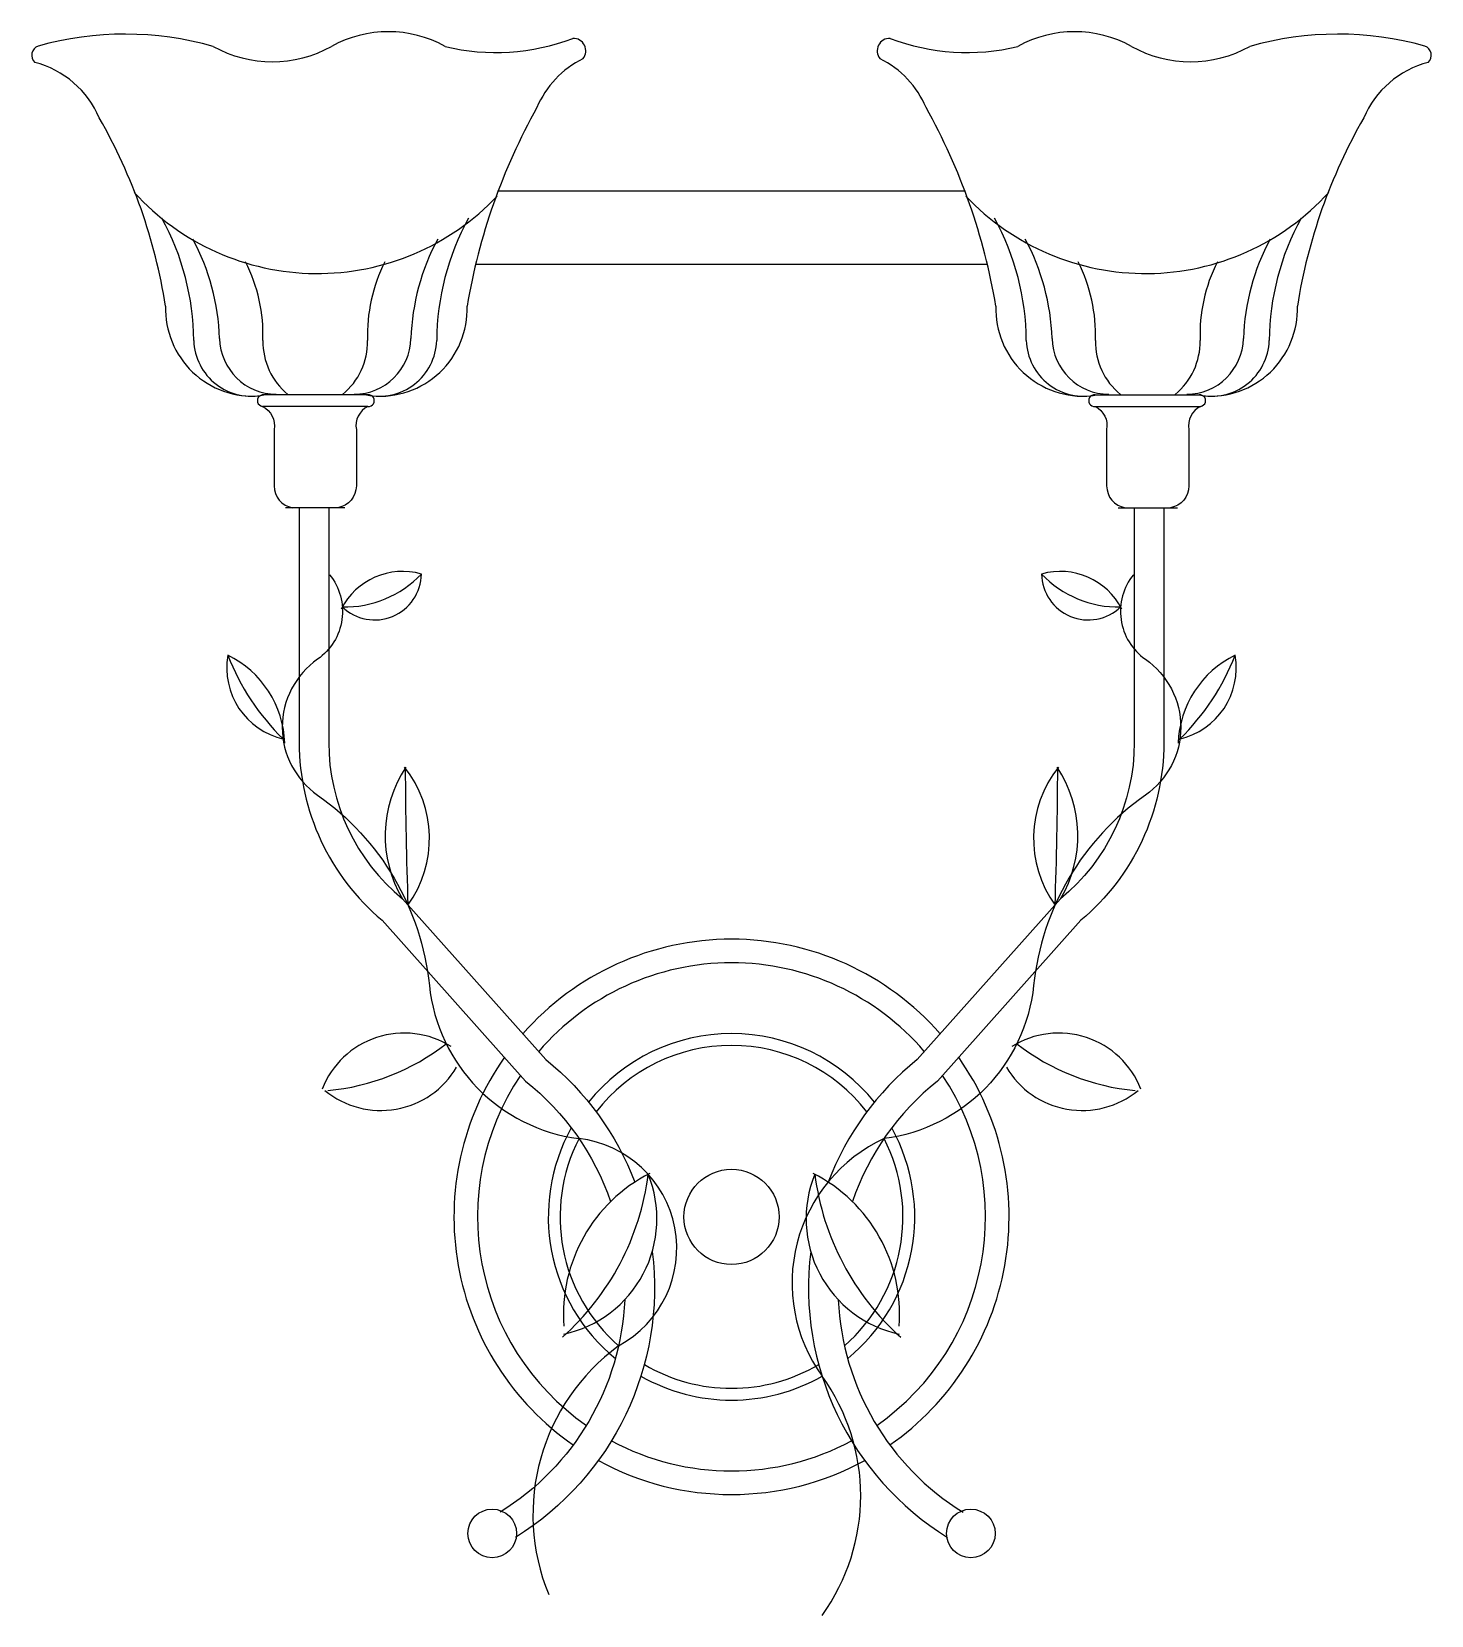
# Model space of a CAD drawing. Extents: x 994 to 1260, y 216 to 518.
import ezdxf

# ---------------------------------------------------------------- set-up
doc = ezdxf.new("R2010")
doc.units = 0
doc.header["$MEASUREMENT"] = 0
doc.layers.add('3', color=3, linetype='CONTINUOUS')
doc.layers.add('4', color=4, linetype='CONTINUOUS')

msp = doc.modelspace()

# ---------------------------------------------------------------- linework, layer by layer
at = {"layer": '3'}
for p, q in [((1057.9, 448.6), (1037.87, 448.6)), ((1057.9, 446.4), (1037.87, 446.4)), ((1196.35, 448.6), (1216.38, 448.6)), ((1196.35, 446.4), (1216.38, 446.4))]:
    msp.add_line(p, q, dxfattribs=at)
for points in [[(1050.63, 414.37, -0.432996), (1048.33, 398.28, 0.520132), (1048.33, 372.42, -0.217282), (1069.61, 336.22, 0.348222), (1098.09, 307.06, -0.002)], [(1203.62, 414.37, 0.432996), (1205.92, 398.28, -0.520132), (1205.92, 372.42, 0.217282), (1184.64, 336.22, -0.348222), (1156.16, 307.06, 0.002)]]:
    msp.add_lwpolyline(points, format="xyb", dxfattribs=at)
msp.add_circle((1127.13, 292.16), 9.06, dxfattribs=at)
for centre, radius, start, end in [((1048.3, 518.8), 47.11, 222.2712, 316.6171), ((1205.95, 518.8), 47.11, 223.3829, 317.7288), ((975.69, 458.63), 49.06, 0.3474, 28.7642), ((1120.07, 458.63), 49.06, 151.2358, 179.6526), ((1134.18, 458.63), 49.06, 0.3474, 28.7642), ((1278.56, 458.63), 49.06, 151.2358, 179.6526), ((986.86, 457.93), 42.83, 1.8817, 28.3324), ((1108.91, 457.93), 42.83, 151.6676, 178.1183), ((1145.34, 457.93), 42.83, 1.8817, 28.3324), ((1267.39, 457.93), 42.83, 151.6676, 178.1183), ((1007.51, 460.1), 30.43, 357.7937, 26.987), ((1088.26, 460.1), 30.43, 153.013, 182.2063), ((1165.99, 460.1), 30.43, 357.7937, 26.987), ((1246.74, 460.1), 30.43, 153.013, 182.2063), ((1035.72, 459.3), 10.97, 181.9745, 282.6038), ((1040.57, 459.61), 10.91, 181.437, 269.5039), ((1050.85, 458.71), 12.93, 179.0514, 230.7924), ((1044.92, 458.71), 12.93, 309.2076, 0.9486), ((1055.19, 459.61), 10.91, 270.4961, 358.563), ((1060.05, 459.3), 10.97, 257.3962, 358.0255), ((1194.2, 459.3), 10.97, 181.9745, 282.6038), ((1199.06, 459.61), 10.91, 181.437, 269.5039), ((1209.33, 458.71), 12.93, 179.0514, 230.7924), ((1203.41, 458.71), 12.93, 309.2076, 0.9486), ((1213.68, 459.61), 10.91, 270.4961, 358.563), ((1218.53, 459.3), 10.97, 257.3962, 358.0255), ((1037.99, 447.5), 1.11, 83.6903, 276.3097), ((1058.02, 447.5), 1.11, 263.6903, 96.3097), ((1196.23, 447.5), 1.11, 83.6903, 276.3097), ((1216.26, 447.5), 1.11, 263.6903, 96.3097), ((1064.48, 401.97), 13.03, 73.9338, 153.2966), ((1053.47, 428.4), 20.17, 268.7972, 316.4421), ((1059.2, 414.65), 8.89, 226.241, 358.9983), ((1189.77, 401.97), 13.03, 26.7034, 106.0662), ((1195.05, 414.65), 8.89, 181.0017, 313.759), ((1200.78, 428.4), 20.17, 223.5579, 271.2028), ((1044.95, 396.66), 13.92, 170.0839, 257.3325), ((1022.77, 381.68), 19.33, 1.8387, 64.0355), ((1073.63, 415.61), 45.51, 201.3188, 225.5678), ((1231.48, 381.68), 19.33, 115.9645, 178.1613), ((1209.3, 396.66), 13.92, 282.6675, 9.9161), ((1180.62, 415.61), 45.51, 314.4322, 338.6812), ((1084.77, 364.71), 23.57, 146.3982, 210.7233), ((1047.9, 364.2), 21.73, 324.2692, 38.5998), ((1900.47, 381.04), 835.46, 180.23764, 182.02531), ((1206.35, 364.2), 21.73, 141.4002, 215.7308), ((353.78, 381.04), 835.46, 357.97469, 359.76236), ((1169.48, 364.71), 23.57, 329.2767, 33.6018), ((1127.13, 292.16), 48.35, 40.6134, 139.3866), ((1064.81, 310.4), 16.74, 57.7369, 158.7431), ((1127.13, 292.16), 34.88, 38.7396, 141.2604), ((1189.44, 310.4), 16.74, 21.2569, 122.2631), ((1046.33, 359.23), 43.2, 275.2265, 307.8178), ((1127.13, 292.16), 32.63, 37.8074, 142.1926), ((1207.92, 359.23), 43.2, 232.1822, 264.7735), ((1060.37, 329.14), 16.74, 230.5712, 329.4993), ((1193.88, 329.14), 16.74, 210.5007, 309.4288), ((1127.13, 292.16), 48.35, 146.1676, 235.1437), ((1127.13, 292.16), 48.35, 304.8563, 33.8324), ((1127.13, 292.16), 34.88, 150.9622, 230.6604), ((1127.13, 292.16), 34.88, 309.3396, 29.0378), ((1127.13, 292.16), 32.63, 152.8302, 228.7924), ((1095.65, 286.15), 21.05, 298.2831, 83.3394), ((1168.97, 279.57), 30.32, 114.9991, 215.786), ((1127.13, 292.16), 32.63, 311.2076, 27.1698), ((1061.7, 306.58), 49.97, 311.673, 352.7462), ((1125.17, 273.65), 30.03, 116.9056, 184.3452), ((1090.51, 291.78), 22.42, 282.1298, 22.2418), ((1163.74, 291.78), 22.42, 157.7582, 257.8702), ((1129.09, 273.65), 30.03, 355.6548, 63.0944), ((1192.56, 306.58), 49.97, 187.2538, 228.327), ((1129.16, 235.47), 39.83, 126.2188, 202.4341), ((1127.13, 292.16), 32.63, 239.43, 300.57), ((1127.13, 292.16), 34.88, 240.3621, 299.6379), ((1112.81, 239.08), 38.91, 324.214, 35.786), ((1127.13, 292.16), 48.35, 241.7993, 298.2007)]:
    msp.add_arc(centre, radius, start, end, dxfattribs=at)
at = {"layer": '4', "color": 4}
for p, q in [((1171.57, 487.34), (1082.68, 487.34)), ((1175.84, 473.42), (1078.41, 473.42)), ((1053.51, 427.13), (1042.25, 427.13)), ((1052.21, 427.13), (1043.55, 427.13)), ((1200.74, 427.13), (1212, 427.13)), ((1202.04, 427.13), (1210.7, 427.13))]:
    msp.add_line(p, q, dxfattribs=at)
for points in [[(1037.87, 446.4, -0.331153), (1040.06, 441.98), (1040.06, 431.28, 0.365745), (1043.55, 427.13, 1.001818)], [(1057.9, 446.4, 0.331153), (1055.71, 441.98), (1055.71, 431.28, -0.365745), (1052.21, 427.13, -1.001818)], [(1196.35, 446.4, -0.331153), (1198.54, 441.98), (1198.54, 431.28, 0.365745), (1202.04, 427.13, 1.001818)], [(1216.38, 446.4, 0.331153), (1214.2, 441.98), (1214.2, 431.28, -0.365745), (1210.7, 427.13, -1.001818)], [(1044.83, 427.05), (1044.83, 382.42, 0.221712), (1060.6, 348.62), (1087.92, 318, -0.142446), (1104.12, 295.07, -0.518864)], [(1050.45, 427.05), (1050.45, 382.42, 0.224379), (1064.51, 352.67), (1091.8, 322.09, -0.131061), (1108.74, 298.79, 3.515106)], [(1203.8, 427.05), (1203.8, 382.42, -0.224379), (1189.74, 352.67), (1162.45, 322.09, 0.131061), (1145.52, 298.79, -3.515106)], [(1209.42, 427.05), (1209.42, 382.42, -0.221712), (1193.65, 348.62), (1166.33, 318, 0.142446), (1150.13, 295.07, 0.518864)], [(1112.05, 285.57, -0.292957), (1086.01, 231.17, 3.515106)], [(1142.2, 285.57, 0.292957), (1168.24, 231.17, -3.515106)], [(1106.81, 276.39, -0.247575), (1083.06, 235.95, -0.518864)], [(1147.44, 276.39, 0.247575), (1171.2, 235.95, 0.518864)]]:
    msp.add_lwpolyline(points, format="xyb", dxfattribs=at)
for centre in [(1081.57, 231.91), (1172.69, 231.91)]:
    msp.add_circle(centre, 4.63, dxfattribs=at)
for centre, radius, start, end in [((1011.68, 455.71), 61.54, 74.1894, 105.5978), ((1061.81, 495.42), 22.3, 60.9692, 119.0308), ((1082.31, 554.65), 40.9, 256.3036, 290.9168), ((1097.02, 514.08), 2.37, 320.3985, 92.5785), ((1157.23, 514.08), 2.37, 87.4215, 219.6015), ((1171.94, 554.65), 40.9, 249.0832, 283.6964), ((1192.44, 495.42), 22.3, 60.9692, 119.0308), ((1242.57, 455.71), 61.54, 74.4022, 105.8106), ((995.73, 513.25), 1.82, 108.9572, 228.7273), ((1039.72, 535.22), 23.22, 240.9692, 299.0308), ((1106.98, 496.11), 18.36, 116.3074, 157.0097), ((1147.27, 496.11), 18.36, 22.9903, 63.6926), ((1214.53, 535.22), 23.22, 240.9692, 299.0308), ((1258.52, 513.25), 1.82, 311.2727, 71.0428), ((989.88, 494.12), 18.36, 22.9903, 75.3442), ((1264.37, 494.12), 18.36, 104.6558, 157.0097), ((915.65, 449.03), 105.05, 9.0255, 29.8366), ((1192.08, 446.18), 116.89, 150.757, 170.4831), ((1062.17, 446.18), 116.89, 9.5169, 29.243), ((1338.6, 449.03), 105.05, 150.1634, 170.9745), ((1036.02, 464.97), 16.63, 178.1509, 274.5295), ((1060.18, 464.97), 16.63, 264.7181, 1.8491), ((1194.07, 464.97), 16.63, 178.1509, 275.2819), ((1218.23, 464.97), 16.63, 265.4705, 1.8491), ((1127.13, 292.16), 52.84, 41.2659, 138.7341), ((1127.13, 292.16), 52.84, 144.9191, 235.218), ((1127.13, 292.16), 52.84, 304.782, 35.0809), ((1127.13, 292.16), 52.84, 241.3269, 298.6731)]:
    msp.add_arc(centre, radius, start, end, dxfattribs=at)

doc.saveas('drawing.dxf')
